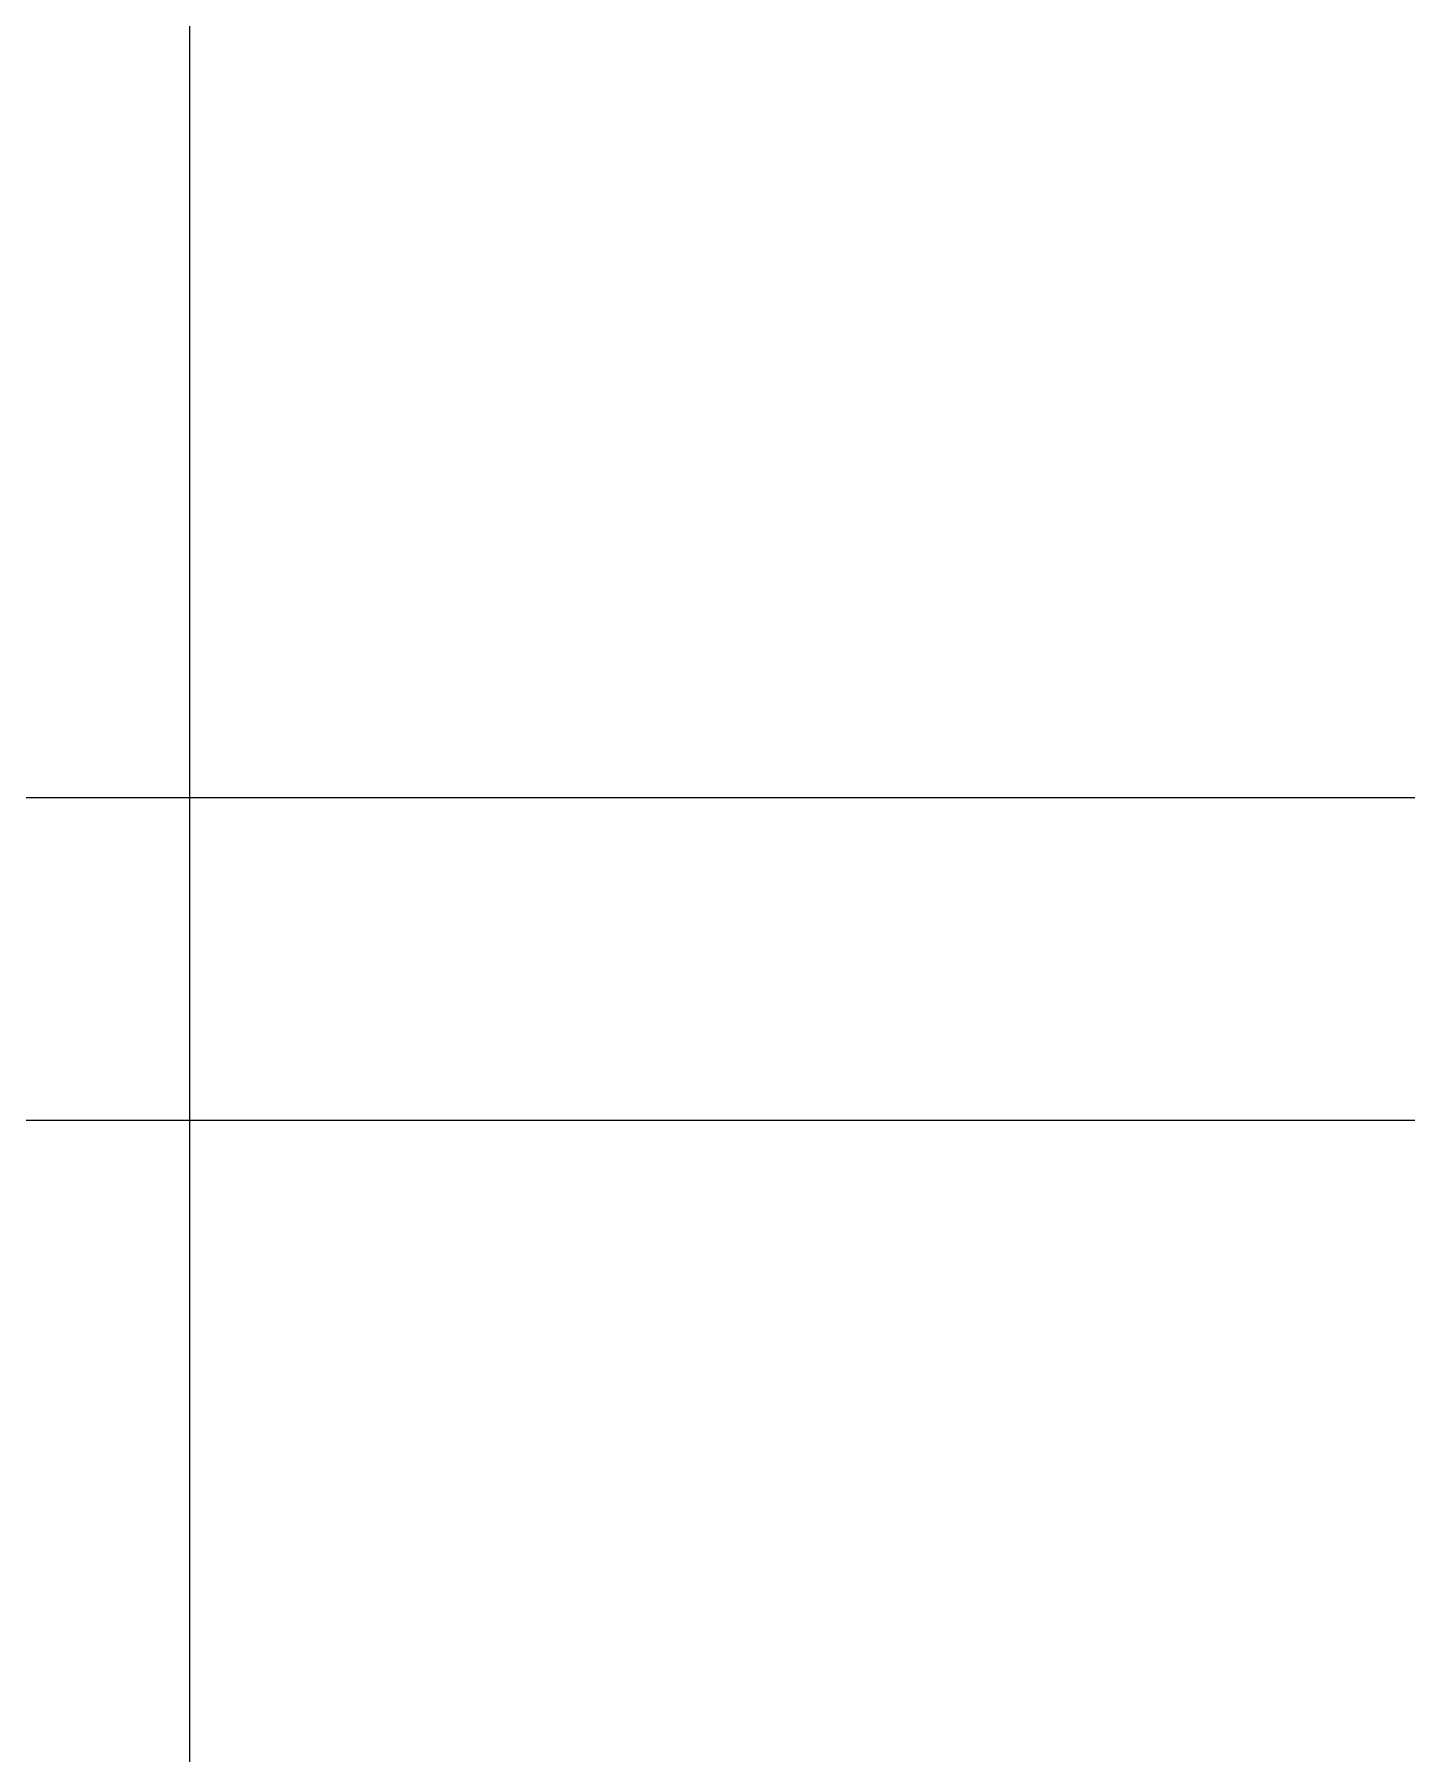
# Model space of a CAD drawing. Header units: metres. Extents: x 0 to 63075, y 0 to 44550.
# Drawn here: x 13960.5 to 14041.6, y 28365.1 to 28466.7 of the extents above; entities that cross this region are included whole.
import ezdxf

# ---------------------------------------------------------------- set-up
doc = ezdxf.new("R2010")
doc.units = ezdxf.units.M
doc.header["$LTSCALE"] = 75
doc.linetypes.add('HIDDEN2', pattern=[4.7625, 3.175, -1.5875])
for name, color, linetype in [('SDM', 7, 'Continuous'), ('SL4', 4, 'Continuous'), ('ST1', 7, 'HIDDEN2')]:
    doc.layers.add(name, color=color, linetype=linetype)

# ---------------------------------------------------------------- blocks, each defined once
blk = doc.blocks.new('A$Cb6dca9d5')
at = {"layer": 'SL4'}
for p, q in [((123.24, 1009.76), (123.24, 2334.74)), ((262.77, 1681.78), (123.24, 1681.78)), ((123.24, 1662.73), (262.77, 1662.73))]:
    blk.add_line(p, q, dxfattribs=at)
at = {"layer": 'ST1'}
for p, q in [((123.24, 1681.78), (96.65, 1681.78)), ((96.65, 1662.73), (123.24, 1662.73))]:
    blk.add_line(p, q, dxfattribs=at)

msp = doc.modelspace()

# ---------------------------------------------------------------- block references
at = {"layer": 'SDM'}
msp.add_blockref('A$Cb6dca9d5', (13846.47, 26739.77), dxfattribs=at)

doc.saveas('drawing.dxf')
